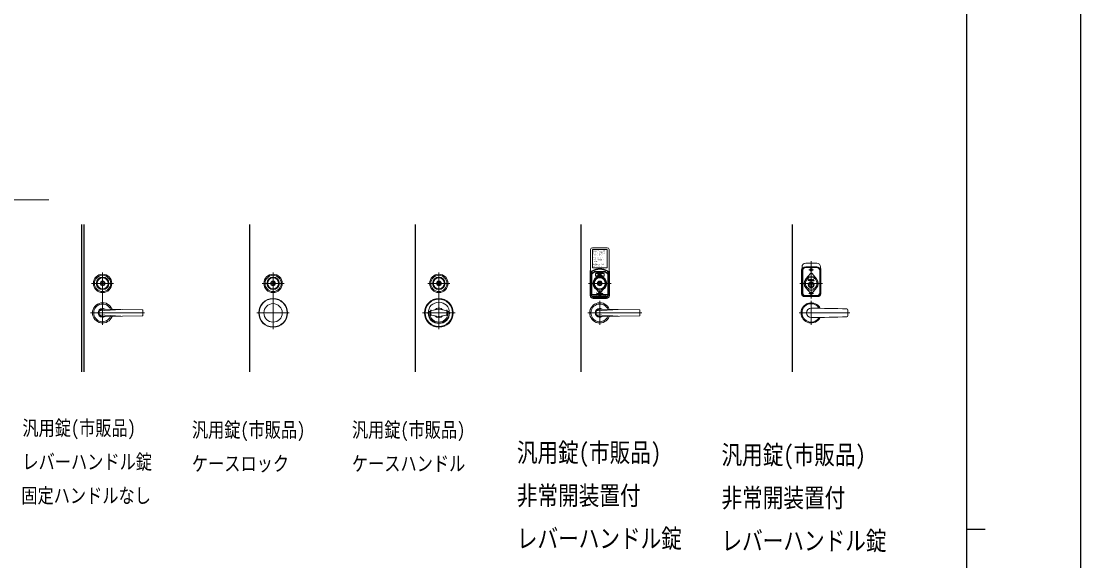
# Model space of a CAD drawing. Units: millimetres, scale not verified. Extents: x -4205 to 4205, y -2970 to 2970.
# Drawn here: x 1328 to 4205, y 39 to 1504 of the extents above; entities that cross this region are included whole.
import ezdxf
from ezdxf.enums import TextEntityAlignment as Align

# ---------------------------------------------------------------- set-up
doc = ezdxf.new("R2010")
doc.units = ezdxf.units.MM
doc.header["$LTSCALE"] = 10
doc.layers.add('0-1_FRONT_V1', color=134, linetype='Continuous')
doc.layers.add('0-7_YKK_ZWAK', color=134, linetype='Continuous')
for name, color, linetype, lineweight in [('0-2_USER1', 92, 'Continuous', 18), ('0-3_YKK_12', 40, 'Continuous', 18), ('0-4_YKK_13', 120, 'Continuous', 18), ('0-5_YKK_A1', 120, 'Continuous', 18), ('0-6_YKK_D', 200, 'Continuous', 18)]:
    doc.layers.add(name, color=color, linetype=linetype, lineweight=lineweight)
doc.styles.add('ＭＳ ゴシック', font='')
doc.styles.get('ＭＳ ゴシック').set_extended_font_data('MS Gothic')

msp = doc.modelspace()

# ---------------------------------------------------------------- linework, layer by layer
at = {"layer": '0-1_FRONT_V1'}
for p, q in [((1492.02, 952.33), (1492.02, 552.33)), ((1498.02, 952.33), (1498.02, 552.33)), ((1948.02, 952.33), (1948.02, 552.33)), ((2398.02, 952.33), (2398.02, 552.33)), ((2848.02, 552.33), (2848.02, 952.33)), ((3422.02, 552.33), (3422.02, 952.33))]:
    msp.add_line(p, q, dxfattribs=at)
at = {"layer": '0-3_YKK_12'}
for p, q in [((3473.02, 852.33), (3473.02, 751.33)), ((2012.02, 668.33), (2012.02, 822.33)), ((2462.02, 668.33), (2462.02, 822.33)), ((1982.02, 792.33), (2042.02, 792.33)), ((2432.02, 792.33), (2492.02, 792.33)), ((2868.02, 792.33), (2930.02, 792.33)), ((3504.02, 792.33), (3442.02, 792.33)), ((2899.02, 679.83), (2899.02, 744.83)), ((3473.02, 744.83), (3473.02, 679.83)), ((2056.02, 712.33), (1968.02, 712.33)), ((2506.02, 712.33), (2418.02, 712.33)), ((3013.02, 712.33), (2866.52, 712.33)), ((3577.52, 712.33), (3440.52, 712.33))]:
    msp.add_line(p, q, dxfattribs=at)
at = {"layer": '0-4_YKK_13'}
for p, q in [((2874.02, 758.33), (2874.02, 884.33)), ((2879.02, 889.33), (2919.02, 889.33)), ((2879.02, 835.33), (2879.02, 883.33)), ((2880.02, 884.33), (2918.02, 884.33)), ((2919.02, 835.33), (2919.02, 883.33)), ((2924.02, 758.33), (2924.02, 884.33)), ((2880.02, 834.33), (2918.02, 834.33)), ((3448.02, 837.33), (3448.02, 767.33)), ((3488.02, 847.33), (3458.02, 847.33)), ((3488.02, 837.33), (3458.02, 837.33)), ((3488.02, 835.43), (3458.02, 835.43)), ((3498.02, 767.33), (3498.02, 837.33)), ((2873.02, 759.33), (2873.02, 825.33)), ((2876.02, 760.33), (2876.02, 822.35)), ((2877.52, 819.95), (2877.52, 822.35)), ((2877.52, 765.33), (2877.52, 816.33)), ((2885.39, 802.82), (2890.31, 809.22)), ((2885.94, 824.33), (2912.1, 824.33)), ((2885.94, 822.83), (2891.02, 822.83)), ((2887.02, 812.83), (2887.02, 817.83)), ((2888.02, 818.83), (2910.02, 818.83)), ((2888.02, 811.83), (2910.02, 811.83)), ((2890.31, 809.22), (2895.06, 815.38)), ((2891.02, 819.83), (2891.02, 822.83)), ((2891.02, 822.83), (2907.02, 822.83)), ((2891.02, 819.83), (2907.02, 819.83)), ((2893.02, 808.95), (2893.02, 811.03)), ((2894.36, 810.08), (2896.64, 812.05)), ((2894.36, 810.08), (2897.01, 809.07)), ((2896.77, 811.06), (2896.64, 812.05)), ((2897.01, 809.07), (2896.89, 810.07)), ((2900.5, 816.34), (2897.53, 819.31)), ((2900.5, 819.31), (2897.53, 816.34)), ((2902.98, 815.38), (2907.73, 809.22)), ((2903.81, 810.57), (2903.55, 809.6)), ((2905.02, 808.95), (2905.02, 811.03)), ((2907.02, 819.83), (2907.02, 822.83)), ((2907.02, 822.83), (2912.1, 822.83)), ((2907.73, 809.22), (2912.65, 802.82)), ((2911.02, 812.83), (2911.02, 817.83)), ((2920.52, 819.95), (2920.52, 822.35)), ((2920.52, 765.33), (2920.52, 816.33)), ((2922.02, 760.33), (2922.02, 822.35)), ((2925.02, 825.33), (2925.02, 759.33)), ((3447.02, 764.33), (3447.02, 830.33)), ((3449.92, 827.33), (3449.92, 767.33)), ((3458.42, 804.49), (3470.71, 819.25)), ((3466.52, 829.33), (3479.52, 829.33)), ((3472.6, 828.07), (3472.6, 827.23)), ((3475.32, 819.25), (3487.62, 804.49)), ((3496.12, 767.33), (3496.12, 827.33)), ((3499.02, 830.33), (3499.02, 764.33)), ((2007.67, 792.02), (2009.12, 791.18)), ((2008.27, 793.38), (2009.66, 792.58)), ((2009.12, 791.18), (2010.67, 791.18)), ((2009.66, 792.58), (2010.34, 792.58)), ((2010.67, 791.18), (2011.36, 792.38)), ((2011.36, 792.38), (2012.68, 792.38)), ((2012.68, 792.38), (2013.37, 791.18)), ((2013.12, 793.58), (2013.7, 792.58)), ((2013.37, 791.18), (2014.92, 791.18)), ((2013.7, 792.58), (2014.38, 792.58)), ((2014.38, 792.58), (2015.77, 793.38)), ((2014.92, 791.18), (2016.37, 792.02)), ((2015.77, 793.38), (2016.37, 793.38)), ((2016.37, 792.02), (2016.37, 793.38)), ((2457.67, 792.02), (2459.12, 791.18)), ((2458.27, 793.38), (2459.66, 792.58)), ((2459.12, 791.18), (2460.67, 791.18)), ((2459.66, 792.58), (2460.34, 792.58)), ((2460.67, 791.18), (2461.36, 792.38)), ((2461.36, 792.38), (2462.68, 792.38)), ((2462.68, 792.38), (2463.37, 791.18)), ((2463.12, 793.58), (2463.7, 792.58)), ((2463.37, 791.18), (2464.92, 791.18)), ((2463.7, 792.58), (2464.38, 792.58)), ((2464.38, 792.58), (2465.77, 793.38)), ((2464.92, 791.18), (2466.37, 792.02)), ((2465.77, 793.38), (2466.37, 793.38)), ((2466.37, 792.02), (2466.37, 793.38)), ((2890.31, 775.44), (2885.39, 781.84)), ((2894.67, 792.02), (2894.67, 793.38)), ((2894.67, 793.38), (2895.27, 793.38)), ((2896.12, 791.18), (2894.67, 792.02)), ((2895.27, 793.38), (2896.66, 792.58)), ((2896.12, 791.18), (2897.67, 791.18)), ((2896.66, 792.58), (2897.34, 792.58)), ((2897.92, 793.58), (2897.34, 792.58)), ((2897.67, 791.18), (2898.36, 792.38)), ((2897.92, 793.58), (2900.12, 793.58)), ((2898.36, 792.38), (2899.68, 792.38)), ((2900.37, 791.18), (2899.68, 792.38)), ((2900.12, 793.58), (2900.7, 792.58)), ((2900.37, 791.18), (2901.92, 791.18)), ((2900.7, 792.58), (2901.38, 792.58)), ((2902.77, 793.38), (2901.38, 792.58)), ((2901.92, 791.18), (2903.37, 792.02)), ((2902.77, 793.38), (2903.37, 793.38)), ((2903.37, 792.02), (2903.37, 793.38)), ((2912.65, 781.84), (2907.73, 775.44)), ((3470.71, 765.41), (3458.42, 780.17)), ((3482.02, 788.33), (3464.02, 788.33)), ((3468.76, 801.72), (3467.77, 801.45)), ((3471.72, 789.9), (3471.72, 791.03)), ((3471.79, 790.36), (3471.79, 782.21)), ((3473.26, 799.46), (3474.64, 802.99)), ((3473.26, 799.46), (3474.36, 799.46)), ((3474.24, 790.36), (3474.24, 782.21)), ((3474.32, 789.9), (3474.32, 791.03)), ((3474.36, 799.46), (3474.6, 800.1)), ((3474.6, 800.1), (3476.15, 800.1)), ((3474.64, 802.99), (3476.12, 802.99)), ((3474.95, 800.98), (3475.81, 800.98)), ((3487.62, 780.17), (3475.32, 765.41)), ((3476.12, 802.99), (3477.49, 799.46)), ((3478.97, 802.99), (3477.92, 802.99)), ((3477.92, 802.99), (3477.92, 799.46)), ((3477.92, 799.46), (3480.7, 799.46)), ((3478.97, 800.34), (3478.97, 802.99)), ((2877.52, 760.33), (2877.52, 761.76)), ((2879.02, 753.33), (2919.02, 753.33)), ((2881.02, 761.83), (2891.02, 761.83)), ((2881.02, 760.33), (2917.02, 760.33)), ((2881.02, 756.83), (2917.02, 756.83)), ((2881.02, 755.33), (2917.02, 755.33)), ((2917.02, 751.33), (2881.02, 751.33)), ((2895.06, 769.28), (2890.31, 775.44)), ((2891.02, 764.83), (2891.02, 761.83)), ((2891.02, 764.83), (2907.02, 764.83)), ((2891.02, 761.83), (2907.02, 761.83)), ((2896.02, 757.83), (2899.02, 760.83)), ((2896.02, 757.83), (2902.02, 757.83)), ((2900.5, 768.31), (2897.53, 765.34)), ((2900.5, 765.34), (2897.53, 768.31)), ((2902.02, 757.83), (2899.02, 760.83)), ((2907.73, 775.44), (2902.98, 769.28)), ((2907.02, 764.83), (2907.02, 761.83)), ((2907.02, 761.83), (2917.02, 761.83)), ((2920.52, 760.33), (2920.52, 761.76)), ((3491.02, 756.33), (3455.02, 756.33)), ((3458.02, 759.2), (3488.02, 759.2)), ((3458.02, 757.33), (3488.02, 757.33)), ((3466.52, 765.33), (3479.52, 765.33)), ((3472.6, 764.07), (3472.6, 763.23)), ((2438.68, 717.47), (2459.89, 722.1)), ((2440.02, 704.33), (2440.02, 720.33)), ((2464.15, 722.1), (2485.36, 717.47)), ((2484.02, 704.33), (2484.02, 720.33)), ((2949.02, 721.64), (2890.51, 717.58)), ((2899.02, 722.33), (3007.03, 720.84)), ((3008.02, 719.84), (3008.02, 704.81)), ((3572.52, 719.89), (3572.52, 712.33)), ((2434.22, 715.93), (2434.22, 708.99)), ((2434.22, 715.93), (2437.22, 715.93)), ((2437.22, 715.93), (2437.22, 709.17)), ((2437.6, 714.33), (2437.22, 714.33)), ((2437.22, 710.33), (2437.6, 710.33)), ((2459.89, 702.56), (2438.68, 707.19)), ((2485.36, 707.19), (2464.15, 702.56)), ((2486.44, 714.33), (2486.82, 714.33)), ((2486.82, 710.33), (2486.44, 710.33)), ((2486.82, 715.93), (2486.82, 709.17)), ((2489.82, 715.93), (2486.82, 715.93)), ((2489.82, 715.93), (2489.82, 708.99)), ((2949.02, 703.02), (2890.51, 707.08)), ((3007.03, 703.81), (2899.02, 702.33)), ((3572.52, 712.33), (3572.52, 704.77))]:
    msp.add_line(p, q, dxfattribs=at)
for points in [[(3471.76, 829.75), (3470.92, 829.75), (3470.92, 828.91), (3471.76, 828.91)], [(3473.44, 830.59), (3473.44, 831.43), (3472.6, 831.43), (3472.6, 830.59)], [(3472.6, 827.23), (3473.44, 827.23), (3473.44, 828.07)], [(3474.28, 828.91), (3475.12, 828.91), (3475.12, 829.75), (3474.28, 829.75)], [(2007.67, 792.02), (2007.67, 793.38), (2008.27, 793.38)], [(2010.34, 792.58), (2010.92, 793.58), (2013.12, 793.58)], [(2457.67, 792.02), (2457.67, 793.38), (2458.27, 793.38)], [(2460.34, 792.58), (2460.92, 793.58), (2463.12, 793.58)], [(3467.54, 800.6), (3466.92, 801.22), (3468.82, 801.22)], [(3471.42, 781), (3471.42, 781.83), (3471.79, 782.21)], [(3474.62, 781), (3474.62, 781.83), (3474.24, 782.21)], [(3475.81, 800.98), (3475.38, 802.08), (3474.95, 800.98)], [(3476.15, 800.1), (3476.4, 799.46), (3477.49, 799.46)], [(3480.7, 799.46), (3481.02, 800.34), (3478.97, 800.34)], [(3471.76, 765.75), (3470.92, 765.75), (3470.92, 764.91), (3471.76, 764.91)], [(3473.44, 766.59), (3473.44, 767.43), (3472.6, 767.43), (3472.6, 766.59)], [(3472.6, 763.23), (3473.44, 763.23), (3473.44, 764.07)], [(3474.28, 764.91), (3475.12, 764.91), (3475.12, 765.75), (3474.28, 765.75)]]:
    msp.add_lwpolyline(points, dxfattribs=at)
for centre, radius in [((2012.02, 792.33), 25), ((2012.02, 792.33), 22), ((2012.02, 792.33), 17), ((2012.02, 792.33), 15), ((2462.02, 792.33), 25), ((2462.02, 792.33), 22), ((2462.02, 792.33), 17), ((2462.02, 792.33), 15), ((2899.02, 792.33), 19), ((2899.02, 792.33), 17), ((2899.02, 792.33), 15), ((3473.02, 792.33), 19), ((3473.02, 792.33), 16), ((3473.02, 829.33), 3.5), ((2012.02, 792.33), 6.35), ((2012.02, 792.33), 5.6), ((2462.02, 792.33), 6.35), ((2462.02, 792.33), 5.6), ((2899.02, 792.33), 6.35), ((2899.02, 792.33), 5.6), ((3473.02, 788.33), 7.5), ((2012.02, 712.33), 39), ((2012.02, 712.33), 38), ((2462.02, 712.33), 39), ((2462.02, 712.33), 37), ((3473.02, 765.33), 3.5), ((2012.02, 712.33), 25), ((2462.02, 712.33), 29)]:
    msp.add_circle(centre, radius, dxfattribs=at)
for centre, radius, start, end in [((2879.02, 884.33), 5, 90, 180), ((2880.02, 883.33), 1, 90, 180), ((2918.02, 883.33), 1, 0, 90), ((2919.02, 884.33), 5, 0, 90), ((2880.02, 835.33), 1, 180, 270), ((2918.02, 835.33), 1, 270, 0), ((3458.02, 837.33), 10, 90, 180), ((3458.02, 827.33), 10, 90, 180), ((3458.02, 827.33), 8.1, 90, 180), ((3488.02, 837.33), 10, 0, 90), ((3488.02, 827.33), 10, 0, 90), ((3488.02, 827.33), 8.1, 0, 90), ((2881.02, 825.33), 8, 151.04498, 180), ((2881.02, 822.35), 5, 120.94972, 180), ((2881.02, 816.33), 5, 126.8699, 180), ((2881.02, 822.35), 3.5, 120.94972, 180), ((2881.02, 816.33), 3.5, 126.8699, 180), ((2899.02, 792.33), 35, 115.84193, 126.8699), ((2899.02, 792.33), 40, 59.05028, 120.94972), ((2899.02, 792.33), 33.5, 115.84193, 126.8699), ((2899.02, 792.33), 38.5, 59.05028, 120.94972), ((2885.94, 819.33), 5, 90, 115.84193), ((2885.94, 819.33), 3.5, 90, 115.84193), ((2888.02, 817.83), 1, 90, 180), ((2888.02, 812.83), 1, 180, 270), ((2894.02, 811.03), 1, 105.25752, 180), ((2894.02, 808.95), 1, 180, 287.10464), ((2899.02, 792.7), 20, 74.74248, 105.25752), ((2899.02, 792.7), 16, 72.89536, 107.10464), ((2899.02, 812.33), 5, 37.5895, 142.4105), ((2899.02, 817.83), 3.5, 145.1501, 207.03569), ((2899.02, 817.83), 3.5, 207.03569, 332.96431), ((2899.02, 817.83), 3.5, 34.8499, 145.1501), ((2899.02, 792.7), 18.5, 75, 97), ((2899.02, 792.7), 17.5, 75, 97), ((2899.02, 817.83), 3.5, 332.96431, 34.8499), ((2904.02, 808.95), 1, 252.89536, 0), ((2904.02, 811.03), 1, 0, 74.74248), ((2910.02, 817.83), 1, 0, 90), ((2910.02, 812.83), 1, 270, 0), ((2912.1, 819.33), 5, 64.15807, 90), ((2912.1, 819.33), 3.5, 64.15807, 90), ((2899.02, 792.33), 33.5, 53.1301, 64.15807), ((2899.02, 792.33), 35, 53.1301, 64.15807), ((2917.02, 822.35), 3.5, 0, 59.05028), ((2917.02, 816.33), 3.5, 0, 53.1301), ((2917.02, 822.35), 5, 0, 59.05028), ((2917.02, 816.33), 5, 0, 53.1301), ((2917.02, 825.33), 8, 0, 28.95502), ((3455.02, 830.33), 8, 151.04498, 180), ((3473.02, 817.33), 3, 39.79182, 140.20818), ((3471.76, 830.59), 0.84, 270, 0), ((3471.76, 828.07), 0.84, 0, 90), ((3474.28, 830.59), 0.84, 180, 270), ((3474.28, 828.07), 0.84, 90, 180), ((3491.02, 830.33), 8, 0, 28.95502), ((2012.02, 792.33), 2.75, 9.44209, 170.55791), ((2012.02, 792.33), 2.75, 204.71985, 335.28015), ((2462.02, 792.33), 2.75, 9.44209, 170.55791), ((2462.02, 792.33), 2.75, 204.71985, 335.28015), ((2899.02, 792.33), 17.2, 142.4105, 217.5895), ((2899.02, 792.33), 2.75, 9.44209, 170.55791), ((2899.02, 792.33), 2.75, 204.71985, 335.28015), ((2899.02, 792.33), 17.2, 322.4105, 37.5895), ((3473.02, 792.33), 19, 140.20818, 219.79182), ((3466.92, 801.22), 1.9, 15, 360), ((3473.02, 788.33), 7, 283.21298, 256.78702), ((3466.92, 801.22), 0.881, 15, 315), ((3473.02, 788.33), 6.2, 281.39552, 258.60448), ((3471.25, 801.22), 1.9, 90, 270), ((3471.25, 801.22), 0.881, 90, 270), ((3471.25, 801.22), 1.9, 270, 90), ((3471.25, 801.22), 0.881, 270, 90), ((3473.02, 791.03), 1.3, 0, 180), ((3473.02, 788.33), 2.04, 126.98432, 129.67476), ((3473.02, 783.98), 6.5, 79.13699, 100.86301), ((3473.02, 788.33), 2.04, 50.32524, 53.01568), ((3473.02, 792.33), 19, 320.20818, 39.79182), ((2881.02, 759.33), 8, 180, 270), ((2879.02, 758.33), 5, 180, 270), ((2881.02, 765.33), 5, 180, 270), ((2881.02, 760.33), 5, 180, 270), ((2881.02, 765.33), 3.5, 180, 270), ((2881.02, 760.33), 3.5, 180, 270), ((2899.02, 772.33), 5, 217.5895, 322.4105), ((2899.02, 766.83), 3.5, 146.38763, 214.8499), ((2899.02, 766.83), 3.5, 33.61237, 146.38763), ((2899.02, 766.83), 3.5, 214.8499, 325.1501), ((2899.02, 766.83), 3.5, 325.1501, 33.61237), ((2917.02, 765.33), 5, 270, 0), ((2917.02, 765.33), 3.5, 270, 0), ((2917.02, 760.33), 3.5, 270, 0), ((2917.02, 760.33), 5, 270, 0), ((2917.02, 759.33), 8, 270, 0), ((2919.02, 758.33), 5, 270, 0), ((3455.02, 764.33), 8, 180, 270), ((3458.02, 767.36), 10, 180, 270), ((3458.02, 767.33), 8.1, 180, 270), ((3473.02, 767.33), 3, 219.79182, 320.20818), ((3471.76, 766.59), 0.84, 270, 0), ((3471.76, 764.07), 0.84, 0, 90), ((3474.28, 766.59), 0.84, 180, 270), ((3474.28, 764.07), 0.84, 90, 180), ((3488.02, 767.33), 8.1, 270, 0), ((3488.02, 767.33), 10, 270, 0), ((3491.02, 764.33), 8, 270, 0), ((2462.02, 712.33), 13.25, 36.68688, 143.31311), ((2462.02, 712.33), 10, 89.99999, 102.31375), ((2462.02, 712.33), 10, 77.68625, 90.00001), ((2899.02, 712.33), 27.5, 20.53124, 339.46612), ((2899.02, 712.33), 24, 23.83151, 336.16585), ((2899.02, 712.33), 12, 55.64593, 304.35407), ((2331.23, 1422.71), 900, 308.41959, 308.84876), ((2899.02, 712.33), 10, 90, 108.93641), ((3007.02, 719.84), 1, 0, 89.20969), ((3473.02, 712.33), 27.5, 26.74207, 333.25793), ((3473.02, 712.33), 25, 29.74047, 330.25953), ((3473.02, 712.33), 12.5, 90, 270), ((3473.02, -1675.17), 2400, 87.69264, 89.99992), ((3569.52, 719.89), 3, 0, 87.69264), ((2462.02, 712.33), 28, 186.85224, 353.14776), ((2462.02, 712.33), 25, 187.25225, 352.74775), ((2462.02, 712.33), 24.5, 169.79545, 190.20455), ((2438.89, 716.49), 1, 102.31376, 169.79545), ((2438.89, 708.17), 1, 190.20455, 257.68624), ((2462.02, 712.33), 13.25, 216.68688, 323.31312), ((2462.02, 712.33), 10, 257.68622, 269.99998), ((2462.02, 712.33), 10, 270.00002, 282.31378), ((2485.15, 716.49), 1, 10.20455, 77.68624), ((2485.15, 708.17), 1, 282.31376, 349.79545), ((2462.02, 712.33), 24.5, 349.79545, 10.20455), ((2899.02, 712.33), 10, 148.33183, 211.66817), ((2331.23, 1.95), 900, 51.15125, 51.58041), ((2899.02, 712.33), 10, 251.06358, 270), ((3007.02, 704.81), 1, 270.78769, 0), ((3473.02, 3099.83), 2400, 270.00008, 272.30736), ((3569.52, 704.77), 3, 272.30736, 0)]:
    msp.add_arc(centre, radius, start, end, dxfattribs=at)
at = {"layer": '0-5_YKK_A1'}
for p, q in [((1549.02, 679.83), (1549.02, 822.33)), ((1519.02, 792.33), (1579.02, 792.33)), ((1544.67, 792.02), (1546.12, 791.18)), ((1545.27, 793.38), (1546.66, 792.58)), ((1546.12, 791.18), (1547.67, 791.18)), ((1546.66, 792.58), (1547.34, 792.58)), ((1547.67, 791.18), (1548.36, 792.38)), ((1548.36, 792.38), (1549.68, 792.38)), ((1549.68, 792.38), (1550.37, 791.18)), ((1550.12, 793.58), (1550.7, 792.58)), ((1550.37, 791.18), (1551.92, 791.18)), ((1550.7, 792.58), (1551.38, 792.58)), ((1551.38, 792.58), (1552.77, 793.38)), ((1551.92, 791.18), (1553.37, 792.02)), ((1552.77, 793.38), (1553.37, 793.38)), ((1553.37, 792.02), (1553.37, 793.38)), ((1599.02, 721.64), (1540.51, 717.58)), ((1549.02, 722.33), (1657.03, 720.84)), ((1658.02, 719.84), (1658.02, 704.81)), ((1663.02, 712.33), (1516.52, 712.33)), ((1599.02, 703.02), (1540.51, 707.08)), ((1657.03, 703.81), (1549.02, 702.33))]:
    msp.add_line(p, q, dxfattribs=at)
for points in [[(1544.67, 792.02), (1544.67, 793.38), (1545.27, 793.38)], [(1547.34, 792.58), (1547.92, 793.58), (1550.12, 793.58)]]:
    msp.add_lwpolyline(points, dxfattribs=at)
for radius in [25, 22, 17, 15, 6.35, 5.6]:
    msp.add_circle((1549.02, 792.33), radius, dxfattribs=at)
for centre, radius, start, end in [((1549.02, 792.33), 2.75, 9.44209, 170.55791), ((1549.02, 792.33), 2.75, 204.71985, 335.28015), ((1549.02, 712.33), 27.5, 20.53124, 339.46612), ((1549.02, 712.33), 24, 23.83151, 336.16585), ((1549.02, 712.33), 12, 55.64593, 304.35407), ((981.23, 1422.71), 900, 308.41959, 308.84876), ((1549.02, 712.33), 10, 90, 108.93641), ((1657.02, 719.84), 1, 0, 89.20969), ((1549.02, 712.33), 10, 148.33183, 211.66817), ((981.23, 1.95), 900, 51.15125, 51.58041), ((1549.02, 712.33), 10, 251.06358, 270), ((1657.02, 704.81), 1, 270.78769, 0)]:
    msp.add_arc(centre, radius, start, end, dxfattribs=at)
at = {"layer": '0-6_YKK_D'}
msp.add_lwpolyline([(158.02, 716.71), (174.02, 722.45), (1001.02, 1019.21), (1403.32, 1019.21)], dxfattribs=at)
at = {"layer": '0-7_YKK_ZWAK'}
for p, q in [((3895.02, 2775), (3895.02, -2525)), ((3895.02, 125), (3945.02, 125))]:
    msp.add_line(p, q, dxfattribs=at)
msp.add_lwpolyline([(-4205, -2970), (4205, -2970), (4205, 2970), (-4205, 2970)], close=True, dxfattribs=at)

# ---------------------------------------------------------------- texts
at = {"layer": '0-2_USER1', "style": 'ＭＳ ゴシック', "width": 0.8}
for s, height, p in [('汎用錠(市販品)', 40.32, (1331.3, 367.24)), ('汎用錠(市販品)', 40.32, (1791.4, 362.36)), ('汎用錠(市販品)', 40.32, (2225.86, 362.36)), ('汎用錠(市販品)', 51.32, (2673.8, 291.92)), ('汎用錠(市販品)', 51.32, (3229.37, 285.6)), ('レバーハンドル錠', 40.32, (1331.3, 275.58)), ('ケースロック', 40.32, (1791.4, 270.69)), ('ケースハンドル', 40.32, (2225.86, 270.69)), ('固定ハンドルなし', 40.32, (1328.36, 183.91)), ('非常開装置付', 51.32, (2673.8, 175.25)), ('非常開装置付', 51.32, (3229.37, 168.93)), ('レバーハンドル錠', 51.32, (2673.8, 58.59)), ('レバーハンドル錠', 51.32, (3229.37, 52.26))]:
    msp.add_text(s, height=height, dxfattribs=at).set_placement(p, align=Align.BOTTOM_LEFT)
at = {"layer": '0-4_YKK_13', "style": 'ＭＳ ゴシック'}
for s, height, width, p in [('非常時はカバーをはず', 2.786, 0.8, (2881.02, 877.63)), ('に回してください。', 2.786, 0.8, (2881.02, 867.63)), ('し、レバーを矢印方向', 2.786, 0.8, (2881.02, 872.63)), (' In Emergency,removing', 2.566, 0.6, (2879.44, 859.59)), ('a cover and turning an', 2.566, 0.6, (2881.02, 854.63)), ('非常時以外は、操作し', 2.786, 0.8, (2881.02, 841.63)), ('ないでください。', 2.786, 0.8, (2881.02, 836.63)), ('inner lever.', 2.566, 0.6, (2881.02, 849.63)), ('非常用', 5.132, 0.8, (2889.63, 811.83)), ('引\u3000\u3000く', 2.199, 0.8, (2882.12, 757.83)), ('ｶﾊﾞｰを外し中のﾚﾊﾞｰを回して下さい', 2.199, 0.6, (2883.18, 765.33)), ('ＰＵＬＬ', 2.199, 0.8, (2906.12, 757.83))]:
    msp.add_text(s, height=height, dxfattribs=dict(at, width=width)).set_placement(p, align=Align.BOTTOM_LEFT)

doc.saveas('drawing.dxf')
